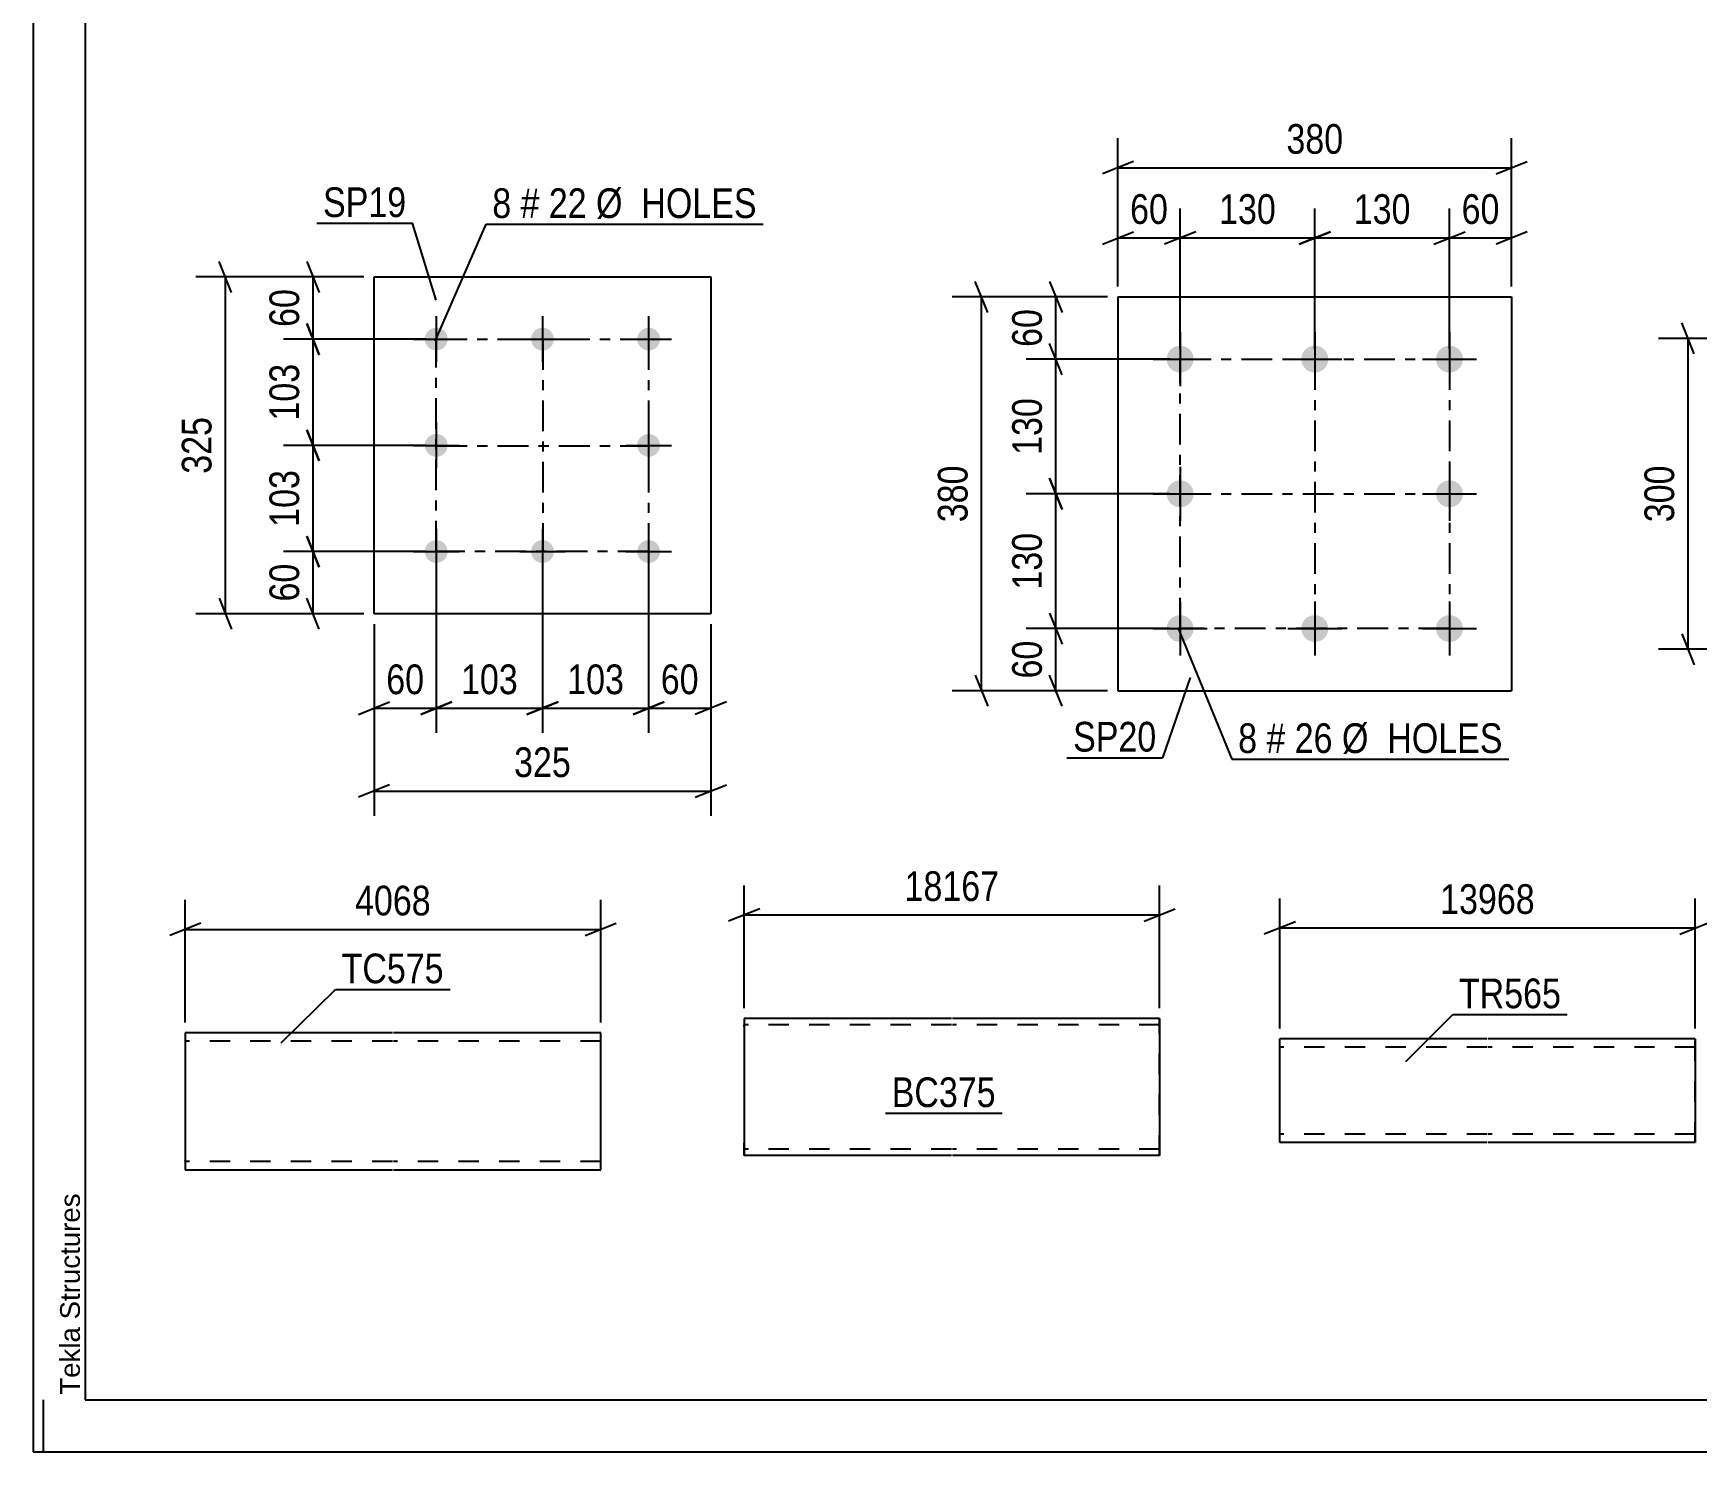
# Model space of a CAD drawing. Header units: millimetres. Extents: x 0 to 841, y 0 to 594.
# Drawn here: x 0 to 160.6, y 0 to 136.9 of the extents above; entities that cross this region are included whole.
import ezdxf

# ---------------------------------------------------------------- set-up
doc = ezdxf.new("R2010")
doc.units = ezdxf.units.MM
doc.linetypes.add('DXK_LINE_DOT2', pattern=[3.9198, 1.9599, -1.9599])
doc.linetypes.add('DXK_LINE_DOT3', pattern=[5.9187, 2.979, -0.9799, 0.9799, -0.9799])
doc.styles.add('Arial', font='ARIAL.TTF', dxfattribs={"height": 0.2})
doc.styles.add('Arial Narrow', font='ARIALN.TTF', dxfattribs={"height": 0.2})

# ---------------------------------------------------------------- blocks, each defined once
blk = doc.blocks.new('Unknown-103609051-1133')
at = {"color": 5, "linetype": 'Continuous'}
for p, q in [((0, 594), (0, 0)), ((5, 589), (5, 5)), ((1, 0), (1, 5)), ((5, 5), (836, 5)), ((0, 0), (841, 0))]:
    blk.add_line(p, q, dxfattribs=at)
at = {"color": 174, "linetype": 'Continuous', "style": 'Arial'}
blk.add_text('Tekla Structures', height=1.9102, rotation=90, dxfattribs=at).set_placement((4.5, 5.5))
blk = doc.blocks.new('Bolt-103609051-2646 - 2612')
at = {"linetype": 'Continuous'}
for points in [[(110.7, 106.74, -1), (110.7, 104.14, -1)], [(123.7, 106.74, -1), (123.7, 104.14, -1)], [(136.7, 106.74, -1), (136.7, 104.14, -1)], [(110.7, 93.74, -1), (110.7, 91.14, -1)], [(136.7, 93.74, -1), (136.7, 91.14, -1)], [(110.7, 80.74, -1), (110.7, 78.14, -1)], [(123.7, 80.74, -1), (123.7, 78.14, -1)], [(136.7, 80.74, -1), (136.7, 78.14, -1)]]:
    blk.add_hatch(color=1, dxfattribs=at).paths.add_polyline_path(points)
at = {"color": 1, "linetype": 'Continuous'}
for p, q in [((110.7, 108.04), (110.7, 102.84)), ((123.7, 108.04), (123.7, 102.84)), ((136.7, 108.04), (136.7, 102.84)), ((108.1, 105.44), (113.3, 105.44)), ((121.1, 105.44), (126.3, 105.44)), ((134.1, 105.44), (139.3, 105.44)), ((110.7, 95.04), (110.7, 89.84)), ((136.7, 95.04), (136.7, 89.84)), ((108.1, 92.44), (113.3, 92.44)), ((134.1, 92.44), (139.3, 92.44)), ((110.7, 82.04), (110.7, 76.84)), ((123.7, 82.04), (123.7, 76.84)), ((136.7, 82.04), (136.7, 76.84)), ((108.1, 79.44), (113.3, 79.44)), ((121.1, 79.44), (126.3, 79.44)), ((134.1, 79.44), (139.3, 79.44))]:
    blk.add_line(p, q, dxfattribs=at)
blk = doc.blocks.new('Part-103609051-2661 - 2612')
at = {"color": 2, "linetype": 'Continuous'}
for p, q in [((104.7, 111.44), (104.7, 73.44)), ((104.7, 111.44), (142.7, 111.44)), ((142.7, 111.44), (142.7, 73.44)), ((104.7, 73.44), (142.7, 73.44))]:
    blk.add_line(p, q, dxfattribs=at)
blk = doc.blocks.new('Part-103609051-2854 - 2848')
at = {"color": 2, "linetype": 'Continuous'}
for p, q in [((32.9, 80.87), (32.9, 113.37)), ((32.9, 113.37), (65.4, 113.37)), ((65.4, 113.37), (65.4, 80.87)), ((65.4, 80.87), (32.9, 80.87))]:
    blk.add_line(p, q, dxfattribs=at)
blk = doc.blocks.new('Bolt-103609051-2887 - 2848')
at = {"linetype": 'Continuous'}
for points in [[(38.9, 108.47, -1), (38.9, 106.27, -1)], [(49.15, 108.47, -1), (49.15, 106.27, -1)], [(59.4, 108.47, -1), (59.4, 106.27, -1)], [(38.9, 98.22, -1), (38.9, 96.02, -1)], [(59.4, 98.22, -1), (59.4, 96.02, -1)], [(38.9, 87.97, -1), (38.9, 85.77, -1)], [(49.15, 87.97, -1), (49.15, 85.77, -1)], [(59.4, 87.97, -1), (59.4, 85.77, -1)]]:
    blk.add_hatch(color=1, dxfattribs=at).paths.add_polyline_path(points)
at = {"color": 1, "linetype": 'Continuous'}
for p, q in [((38.9, 109.57), (38.9, 105.17)), ((49.15, 109.57), (49.15, 105.17)), ((59.4, 109.57), (59.4, 105.17)), ((36.7, 107.37), (41.1, 107.37)), ((46.95, 107.37), (51.35, 107.37)), ((57.2, 107.37), (61.6, 107.37)), ((38.9, 99.32), (38.9, 94.92)), ((59.4, 99.32), (59.4, 94.92)), ((36.7, 97.12), (41.1, 97.12)), ((57.2, 97.12), (61.6, 97.12)), ((38.9, 89.07), (38.9, 84.67)), ((49.15, 89.07), (49.15, 84.67)), ((59.4, 89.07), (59.4, 84.67)), ((36.7, 86.87), (41.1, 86.87)), ((46.95, 86.87), (51.35, 86.87)), ((57.2, 86.87), (61.6, 86.87))]:
    blk.add_line(p, q, dxfattribs=at)
blk = doc.blocks.new('Part-103609051-11833 - 11832')
at = {"color": 2, "linetype": 'Continuous'}
for p, q in [((34.67, 40.41), (14.67, 40.41)), ((14.67, 40.41), (14.67, 27.21)), ((54.77, 40.41), (34.77, 40.41)), ((54.77, 27.21), (54.77, 40.41)), ((14.67, 27.21), (34.67, 27.21)), ((34.77, 27.21), (54.77, 27.21))]:
    blk.add_line(p, q, dxfattribs=at)
at = {"color": 7, "linetype": 'DXK_LINE_DOT2'}
for p, q in [((34.67, 39.61), (14.67, 39.61)), ((54.77, 39.61), (34.77, 39.61)), ((14.67, 28.01), (14.67, 28.07)), ((34.67, 28.01), (14.67, 28.01)), ((54.77, 28.01), (34.77, 28.01)), ((54.77, 27.21), (54.77, 27.33))]:
    blk.add_line(p, q, dxfattribs=at)
blk = doc.blocks.new('Part-103609051-2379 - 2375')
at = {"color": 2, "linetype": 'Continuous'}
for p, q in [((68.62, 41.8), (68.62, 41.8)), ((88.62, 41.8), (68.62, 41.8)), ((68.62, 41.8), (68.62, 40.6)), ((108.72, 41.8), (88.72, 41.8)), ((108.72, 41.8), (108.72, 41.8)), ((108.72, 41.8), (108.72, 29.8)), ((68.62, 40.6), (68.62, 29.8)), ((68.62, 28.95), (68.62, 29.8)), ((68.62, 28.69), (68.62, 28.95)), ((108.72, 29.8), (108.72, 28.6)), ((68.62, 28.6), (68.62, 28.69)), ((68.62, 28.6), (68.62, 28.6)), ((88.62, 28.6), (68.62, 28.6)), ((108.72, 28.6), (88.72, 28.6)), ((108.72, 28.6), (108.72, 28.6))]:
    blk.add_line(p, q, dxfattribs=at)
at = {"color": 7, "linetype": 'DXK_LINE_DOT2'}
for p, q in [((68.62, 41.8), (68.62, 28.6)), ((108.72, 28.6), (108.72, 41.8)), ((108.72, 41.8), (108.72, 41.8)), ((88.62, 41.2), (68.62, 41.2)), ((68.62, 41.15), (68.62, 41.2)), ((68.62, 41.06), (68.62, 41.15)), ((68.62, 41.02), (68.62, 41.06)), ((108.72, 41.2), (88.72, 41.2)), ((108.72, 41.2), (108.72, 41.2)), ((68.62, 29.34), (68.62, 29.8)), ((88.62, 29.2), (68.62, 29.2)), ((108.72, 29.2), (88.72, 29.2)), ((108.72, 29.24), (108.72, 29.57)), ((108.72, 29.2), (108.72, 29.24)), ((108.72, 29.2), (108.72, 29.2)), ((108.72, 28.6), (108.72, 28.6))]:
    blk.add_line(p, q, dxfattribs=at)
blk = doc.blocks.new('Part-103609051-6839 - 6831')
at = {"color": 2, "linetype": 'Continuous'}
for p, q in [((140.32, 39.85), (120.32, 39.85)), ((120.32, 31.45), (120.32, 39.85)), ((160.42, 39.85), (140.42, 39.85)), ((160.42, 39.85), (160.42, 39.85)), ((160.42, 39.85), (160.42, 29.85)), ((120.32, 29.85), (120.32, 31.45)), ((140.32, 29.85), (120.32, 29.85)), ((160.42, 29.85), (140.42, 29.85)), ((160.42, 29.85), (160.42, 29.85))]:
    blk.add_line(p, q, dxfattribs=at)
at = {"color": 7, "linetype": 'DXK_LINE_DOT2'}
for p, q in [((140.32, 39.05), (120.32, 39.05)), ((160.42, 39.05), (140.42, 39.05)), ((160.42, 29.85), (160.42, 39.85)), ((160.42, 39.85), (160.42, 39.85)), ((160.42, 39.05), (160.42, 39.05)), ((120.32, 29.97), (120.32, 31.45)), ((120.32, 30.65), (120.32, 30.71)), ((140.32, 30.65), (120.32, 30.65)), ((160.42, 30.65), (140.42, 30.65)), ((160.42, 31.14), (160.42, 31.45)), ((160.42, 30.71), (160.42, 30.84)), ((160.42, 30.65), (160.42, 30.71)), ((160.42, 30.65), (160.42, 30.65)), ((160.42, 29.85), (160.42, 29.85))]:
    blk.add_line(p, q, dxfattribs=at)
blk = doc.blocks.new('Rectangle-103609051-2748 - 2612')
at = {"color": 1, "linetype": 'DXK_LINE_DOT3'}
blk.add_lwpolyline([(110.7, 105.44), (136.7, 105.44), (136.7, 79.44), (110.7, 79.44), (110.7, 105.44)], close=True, dxfattribs=at)
blk = doc.blocks.new('Rectangle-103609051-2974 - 2848')
at = {"color": 1, "linetype": 'DXK_LINE_DOT3'}
blk.add_lwpolyline([(38.9, 107.37), (59.4, 107.37), (59.4, 86.87), (38.9, 86.87), (38.9, 107.37)], close=True, dxfattribs=at)
blk = doc.blocks.new('Line-103609051-2741 - 2612')
at = {"color": 1, "linetype": 'DXK_LINE_DOT3'}
blk.add_line((123.7, 105.44), (123.7, 79.44), dxfattribs=at)
blk = doc.blocks.new('Line-103609051-2967 - 2848')
at = {"color": 1, "linetype": 'DXK_LINE_DOT3'}
blk.add_line((49.2, 107.37), (49.2, 86.87), dxfattribs=at)
blk = doc.blocks.new('Line-103609051-2734 - 2612')
at = {"color": 1, "linetype": 'DXK_LINE_DOT3'}
blk.add_line((110.7, 92.44), (136.7, 92.44), dxfattribs=at)
blk = doc.blocks.new('Line-103609051-2960 - 2848')
at = {"color": 1, "linetype": 'DXK_LINE_DOT3'}
blk.add_line((38.9, 97.07), (59.4, 97.07), dxfattribs=at)
blk = doc.blocks.new('StraightDimension-103609051-2663 - 2612')
at = {"color": 7, "linetype": 'Continuous'}
for p, q in [((104.7, 112.44), (104.7, 126.76)), ((142.7, 112.44), (142.7, 126.76)), ((106.2, 124.51), (103.2, 123.31)), ((104.7, 123.91), (142.7, 123.91)), ((141.2, 123.31), (144.2, 124.51))]:
    blk.add_line(p, q, dxfattribs=at)
at = {"color": 0}
blk.add_wipeout([(127.04, 124.66), (127.04, 128.86), (120.36, 128.86), (120.36, 124.66)], dxfattribs=at)
at = {"color": 3, "style": 'Arial Narrow'}
blk.add_text('380', height=2.863, dxfattribs=at).set_placement((120.96, 125.26))
blk = doc.blocks.new('StraightDimension-103609051-2676 - 2612')
at = {"color": 7, "linetype": 'Continuous'}
for p, q in [((104.7, 112.44), (104.7, 119.99)), ((110.7, 106.44), (110.7, 119.99)), ((103.2, 116.54), (106.2, 117.74)), ((112.2, 117.74), (109.2, 116.54)), ((104.7, 117.14), (110.7, 117.14))]:
    blk.add_line(p, q, dxfattribs=at)
at = {"color": 0}
blk.add_wipeout([(110.13, 117.89), (110.13, 122.09), (105.27, 122.09), (105.27, 117.89)], dxfattribs=at)
at = {"color": 3, "style": 'Arial Narrow'}
blk.add_text('60', height=2.863, dxfattribs=at).set_placement((105.87, 118.49))
blk = doc.blocks.new('StraightDimension-103609051-2686 - 2612')
at = {"color": 7, "linetype": 'Continuous'}
for p, q in [((136.7, 106.44), (136.7, 119.99)), ((142.7, 112.44), (142.7, 119.99)), ((135.2, 116.54), (138.2, 117.74)), ((144.2, 117.74), (141.2, 116.54)), ((136.7, 117.14), (142.7, 117.14))]:
    blk.add_line(p, q, dxfattribs=at)
at = {"color": 0}
blk.add_wipeout([(142.13, 117.89), (142.13, 122.09), (137.27, 122.09), (137.27, 117.89)], dxfattribs=at)
at = {"color": 3, "style": 'Arial Narrow'}
blk.add_text('60', height=2.863, dxfattribs=at).set_placement((137.87, 118.49))
blk = doc.blocks.new('StraightDimension-103609051-2699 - 2612')
at = {"color": 7, "linetype": 'Continuous'}
for p, q in [((92.13, 109.94), (90.93, 112.94)), ((103.7, 111.44), (88.68, 111.44)), ((91.53, 73.44), (91.53, 111.44)), ((90.93, 74.94), (92.13, 71.94)), ((103.7, 73.44), (88.68, 73.44))]:
    blk.add_line(p, q, dxfattribs=at)
at = {"color": 0}
blk.add_wipeout([(90.78, 95.79), (86.58, 95.79), (86.58, 89.1), (90.78, 89.1)], dxfattribs=at)
at = {"color": 3, "style": 'Arial Narrow'}
blk.add_text('380', height=2.863, rotation=90.0002, dxfattribs=at).set_placement((90.18, 89.7))
blk = doc.blocks.new('StraightDimension-103609051-2714 - 2612')
at = {"color": 7, "linetype": 'Continuous'}
for p, q in [((98.1, 80.94), (99.3, 77.94)), ((109.7, 79.44), (95.85, 79.44)), ((98.7, 73.44), (98.7, 79.44)), ((99.3, 71.94), (98.1, 74.94)), ((103.7, 73.44), (95.85, 73.44))]:
    blk.add_line(p, q, dxfattribs=at)
at = {"color": 0}
blk.add_wipeout([(97.95, 78.87), (93.75, 78.87), (93.75, 74.02), (97.95, 74.02)], dxfattribs=at)
at = {"color": 3, "style": 'Arial Narrow'}
blk.add_text('60', height=2.863, rotation=90.0002, dxfattribs=at).set_placement((97.35, 74.62))
blk = doc.blocks.new('StraightDimension-103609051-2724 - 2612')
at = {"color": 7, "linetype": 'Continuous'}
for p, q in [((98.1, 112.94), (99.3, 109.94)), ((103.7, 111.44), (95.85, 111.44)), ((98.7, 105.44), (98.7, 111.44)), ((99.3, 103.94), (98.1, 106.94)), ((109.7, 105.44), (95.85, 105.44))]:
    blk.add_line(p, q, dxfattribs=at)
at = {"color": 0}
blk.add_wipeout([(97.95, 110.87), (93.75, 110.87), (93.75, 106.02), (97.95, 106.02)], dxfattribs=at)
at = {"color": 3, "style": 'Arial Narrow'}
blk.add_text('60', height=2.863, rotation=90.0002, dxfattribs=at).set_placement((97.35, 106.62))
blk = doc.blocks.new('StraightDimension-103609051-21683 - 2612')
at = {"color": 7, "linetype": 'Continuous'}
for p, q in [((110.7, 106.44), (110.7, 119.99)), ((123.7, 106.44), (123.7, 119.99)), ((112.2, 117.74), (109.2, 116.54)), ((122.2, 116.54), (125.2, 117.74)), ((110.7, 117.14), (123.7, 117.14))]:
    blk.add_line(p, q, dxfattribs=at)
at = {"color": 0}
blk.add_wipeout([(120.54, 117.89), (120.54, 122.09), (113.86, 122.09), (113.86, 117.89)], dxfattribs=at)
at = {"color": 3, "style": 'Arial Narrow'}
blk.add_text('130', height=2.863, dxfattribs=at).set_placement((114.46, 118.49))
blk = doc.blocks.new('StraightDimension-103609051-21685 - 2612')
at = {"color": 7, "linetype": 'Continuous'}
for p, q in [((123.7, 106.44), (123.7, 119.99)), ((136.7, 106.44), (136.7, 119.99)), ((125.2, 117.74), (122.2, 116.54)), ((135.2, 116.54), (138.2, 117.74)), ((123.7, 117.14), (136.7, 117.14))]:
    blk.add_line(p, q, dxfattribs=at)
at = {"color": 0}
blk.add_wipeout([(133.54, 117.89), (133.54, 122.09), (126.86, 122.09), (126.86, 117.89)], dxfattribs=at)
at = {"color": 3, "style": 'Arial Narrow'}
blk.add_text('130', height=2.863, dxfattribs=at).set_placement((127.46, 118.49))
blk = doc.blocks.new('StraightDimension-103609051-21705 - 2612')
at = {"color": 7, "linetype": 'Continuous'}
for p, q in [((99.3, 90.94), (98.1, 93.94)), ((109.7, 92.44), (95.85, 92.44)), ((98.7, 79.44), (98.7, 92.44)), ((98.1, 80.94), (99.3, 77.94)), ((109.7, 79.44), (95.85, 79.44))]:
    blk.add_line(p, q, dxfattribs=at)
at = {"color": 0}
blk.add_wipeout([(97.95, 89.29), (93.75, 89.29), (93.75, 82.6), (97.95, 82.6)], dxfattribs=at)
at = {"color": 3, "style": 'Arial Narrow'}
blk.add_text('130', height=2.863, rotation=90.0002, dxfattribs=at).set_placement((97.35, 83.2))
blk = doc.blocks.new('StraightDimension-103609051-21707 - 2612')
at = {"color": 7, "linetype": 'Continuous'}
for p, q in [((99.3, 103.94), (98.1, 106.94)), ((109.7, 105.44), (95.85, 105.44)), ((98.7, 92.44), (98.7, 105.44)), ((98.1, 93.94), (99.3, 90.94)), ((109.7, 92.44), (95.85, 92.44))]:
    blk.add_line(p, q, dxfattribs=at)
at = {"color": 0}
blk.add_wipeout([(97.95, 102.29), (93.75, 102.29), (93.75, 95.6), (97.95, 95.6)], dxfattribs=at)
at = {"color": 3, "style": 'Arial Narrow'}
blk.add_text('130', height=2.863, rotation=90.0002, dxfattribs=at).set_placement((97.35, 96.2))
blk = doc.blocks.new('StraightDimension-103609051-2929 - 2848')
at = {"color": 7, "linetype": 'Continuous'}
for p, q in [((59.4, 85.87), (59.4, 69.36)), ((65.4, 79.87), (65.4, 69.36)), ((57.9, 71.16), (60.9, 72.36)), ((66.9, 72.36), (63.9, 71.16)), ((59.4, 71.76), (65.4, 71.76))]:
    blk.add_line(p, q, dxfattribs=at)
at = {"color": 0}
blk.add_wipeout([(64.83, 72.51), (64.83, 76.71), (59.97, 76.71), (59.97, 72.51)], dxfattribs=at)
at = {"color": 3, "style": 'Arial Narrow'}
blk.add_text('60', height=2.863, dxfattribs=at).set_placement((60.57, 73.11))
blk = doc.blocks.new('StraightDimension-103609051-2914 - 2848')
at = {"color": 7, "linetype": 'Continuous'}
for p, q in [((32.9, 79.87), (32.9, 61.36)), ((65.4, 79.87), (65.4, 61.36)), ((34.4, 64.36), (31.4, 63.16)), ((63.9, 63.16), (66.9, 64.36)), ((32.9, 63.76), (65.4, 63.76))]:
    blk.add_line(p, q, dxfattribs=at)
at = {"color": 0}
blk.add_wipeout([(52.49, 64.51), (52.49, 68.71), (45.81, 68.71), (45.81, 64.51)], dxfattribs=at)
at = {"color": 3, "style": 'Arial Narrow'}
blk.add_text('325', height=2.863, dxfattribs=at).set_placement((46.41, 65.11))
blk = doc.blocks.new('StraightDimension-103609051-2903 - 2848')
at = {"color": 7, "linetype": 'Continuous'}
for p, q in [((26.41, 88.37), (27.61, 85.37)), ((37.9, 86.87), (24.16, 86.87)), ((27.01, 80.87), (27.01, 86.87)), ((27.61, 79.37), (26.41, 82.37)), ((31.9, 80.87), (24.16, 80.87))]:
    blk.add_line(p, q, dxfattribs=at)
at = {"color": 0}
blk.add_wipeout([(26.26, 86.3), (22.06, 86.3), (22.06, 81.45), (26.26, 81.45)], dxfattribs=at)
at = {"color": 3, "style": 'Arial Narrow'}
blk.add_text('60', height=2.863, rotation=90.0002, dxfattribs=at).set_placement((25.66, 82.05))
blk = doc.blocks.new('StraightDimension-103609051-2893 - 2848')
at = {"color": 7, "linetype": 'Continuous'}
for p, q in [((26.41, 114.87), (27.61, 111.87)), ((31.9, 113.37), (24.16, 113.37)), ((27.01, 107.37), (27.01, 113.37)), ((27.61, 105.87), (26.41, 108.87)), ((37.9, 107.37), (24.16, 107.37))]:
    blk.add_line(p, q, dxfattribs=at)
at = {"color": 0}
blk.add_wipeout([(26.26, 112.8), (22.06, 112.8), (22.06, 107.95), (26.26, 107.95)], dxfattribs=at)
at = {"color": 3, "style": 'Arial Narrow'}
blk.add_text('60', height=2.863, rotation=90.0002, dxfattribs=at).set_placement((25.66, 108.55))
blk = doc.blocks.new('StraightDimension-103609051-2939 - 2848')
at = {"color": 7, "linetype": 'Continuous'}
for p, q in [((38.9, 85.87), (38.9, 69.36)), ((32.9, 79.87), (32.9, 69.36)), ((31.4, 71.16), (34.4, 72.36)), ((40.4, 72.36), (37.4, 71.16)), ((32.9, 71.76), (38.9, 71.76))]:
    blk.add_line(p, q, dxfattribs=at)
at = {"color": 0}
blk.add_wipeout([(38.33, 72.51), (38.33, 76.71), (33.47, 76.71), (33.47, 72.51)], dxfattribs=at)
at = {"color": 3, "style": 'Arial Narrow'}
blk.add_text('60', height=2.863, dxfattribs=at).set_placement((34.07, 73.11))
blk = doc.blocks.new('StraightDimension-103609051-2950 - 2848')
at = {"color": 7, "linetype": 'Continuous'}
for p, q in [((19.15, 111.87), (17.95, 114.87)), ((31.9, 113.37), (15.7, 113.37)), ((18.55, 80.87), (18.55, 113.37)), ((17.95, 82.37), (19.15, 79.37)), ((31.9, 80.87), (15.7, 80.87))]:
    blk.add_line(p, q, dxfattribs=at)
at = {"color": 0}
blk.add_wipeout([(17.79, 100.47), (13.59, 100.47), (13.59, 93.78), (17.79, 93.78)], dxfattribs=at)
at = {"color": 3, "style": 'Arial Narrow'}
blk.add_text('325', height=2.863, rotation=90.0002, dxfattribs=at).set_placement((17.2, 94.38))
blk = doc.blocks.new('StraightDimension-103609051-21745 - 2848')
at = {"color": 7, "linetype": 'Continuous'}
for p, q in [((26.41, 98.62), (27.61, 95.62)), ((37.9, 97.12), (24.16, 97.12)), ((27.01, 86.87), (27.01, 97.12)), ((27.61, 85.37), (26.41, 88.37)), ((37.9, 86.87), (24.16, 86.87))]:
    blk.add_line(p, q, dxfattribs=at)
at = {"color": 0}
blk.add_wipeout([(26.26, 95.34), (22.06, 95.34), (22.06, 88.66), (26.26, 88.66)], dxfattribs=at)
at = {"color": 3, "style": 'Arial Narrow'}
blk.add_text('103', height=2.863, rotation=90.0002, dxfattribs=at).set_placement((25.66, 89.26))
blk = doc.blocks.new('StraightDimension-103609051-21747 - 2848')
at = {"color": 7, "linetype": 'Continuous'}
for p, q in [((26.41, 108.87), (27.61, 105.87)), ((37.9, 107.37), (24.16, 107.37)), ((27.01, 97.12), (27.01, 107.37)), ((27.61, 95.62), (26.41, 98.62)), ((37.9, 97.12), (24.16, 97.12))]:
    blk.add_line(p, q, dxfattribs=at)
at = {"color": 0}
blk.add_wipeout([(26.26, 105.59), (22.06, 105.59), (22.06, 98.91), (26.26, 98.91)], dxfattribs=at)
at = {"color": 3, "style": 'Arial Narrow'}
blk.add_text('103', height=2.863, rotation=90.0002, dxfattribs=at).set_placement((25.66, 99.51))
blk = doc.blocks.new('StraightDimension-103609051-21767 - 2848')
at = {"color": 7, "linetype": 'Continuous'}
for p, q in [((38.9, 85.87), (38.9, 69.36)), ((49.15, 85.87), (49.15, 69.36)), ((37.4, 71.16), (40.4, 72.36)), ((50.65, 72.36), (47.65, 71.16)), ((38.9, 71.76), (49.15, 71.76))]:
    blk.add_line(p, q, dxfattribs=at)
at = {"color": 0}
blk.add_wipeout([(47.37, 72.51), (47.37, 76.71), (40.69, 76.71), (40.69, 72.51)], dxfattribs=at)
at = {"color": 3, "style": 'Arial Narrow'}
blk.add_text('103', height=2.863, dxfattribs=at).set_placement((41.29, 73.11))
blk = doc.blocks.new('StraightDimension-103609051-21769 - 2848')
at = {"color": 7, "linetype": 'Continuous'}
for p, q in [((49.15, 85.87), (49.15, 69.36)), ((59.4, 85.87), (59.4, 69.36)), ((47.65, 71.16), (50.65, 72.36)), ((60.9, 72.36), (57.9, 71.16)), ((49.15, 71.76), (59.4, 71.76))]:
    blk.add_line(p, q, dxfattribs=at)
at = {"color": 0}
blk.add_wipeout([(57.62, 72.51), (57.62, 76.71), (50.94, 76.71), (50.94, 72.51)], dxfattribs=at)
at = {"color": 3, "style": 'Arial Narrow'}
blk.add_text('103', height=2.863, dxfattribs=at).set_placement((51.54, 73.11))
blk = doc.blocks.new('StraightDimension-103609051-11839 - 11832')
at = {"color": 7, "linetype": 'Continuous'}
for p, q in [((14.67, 41.41), (14.67, 53.26)), ((54.77, 41.41), (54.77, 53.26)), ((16.17, 51.01), (13.17, 49.81)), ((14.67, 50.41), (54.77, 50.41)), ((53.27, 49.81), (56.27, 51.01))]:
    blk.add_line(p, q, dxfattribs=at)
at = {"color": 0}
blk.add_wipeout([(38.97, 51.16), (38.97, 55.36), (30.46, 55.36), (30.46, 51.16)], dxfattribs=at)
at = {"color": 3, "style": 'Arial Narrow'}
blk.add_text('4068', height=2.863, dxfattribs=at).set_placement((31.06, 51.76))
blk = doc.blocks.new('StraightDimension-103609051-2458 - 2375')
at = {"color": 7, "linetype": 'Continuous'}
for p, q in [((68.62, 42.8), (68.62, 54.65)), ((108.72, 42.8), (108.72, 54.65)), ((70.12, 52.4), (67.12, 51.2)), ((68.62, 51.8), (108.72, 51.8)), ((107.22, 51.2), (110.22, 52.4))]:
    blk.add_line(p, q, dxfattribs=at)
at = {"color": 0}
blk.add_wipeout([(93.84, 52.55), (93.84, 56.75), (83.5, 56.75), (83.5, 52.55)], dxfattribs=at)
at = {"color": 3, "style": 'Arial Narrow'}
blk.add_text('18167', height=2.863, dxfattribs=at).set_placement((84.1, 53.15))
blk = doc.blocks.new('StraightDimension-103609051-6844 - 6831')
at = {"color": 7, "linetype": 'Continuous'}
for p, q in [((120.32, 40.85), (120.32, 53.4)), ((160.42, 40.85), (160.42, 53.4)), ((121.82, 51.15), (118.82, 49.95)), ((120.32, 50.55), (160.42, 50.55)), ((158.92, 49.95), (161.92, 51.15))]:
    blk.add_line(p, q, dxfattribs=at)
at = {"color": 0}
blk.add_wipeout([(145.55, 51.3), (145.55, 55.5), (135.2, 55.5), (135.2, 51.3)], dxfattribs=at)
at = {"color": 3, "style": 'Arial Narrow'}
blk.add_text('13968', height=2.863, dxfattribs=at).set_placement((135.8, 51.9))
blk = doc.blocks.new('StraightDimension-103609051-7280 - 7191')
at = {"color": 7, "linetype": 'Continuous'}
for p, q in [((160.33, 105.94), (159.13, 108.94)), ((176.24, 107.44), (156.88, 107.44)), ((159.73, 77.44), (159.73, 107.44)), ((159.13, 78.94), (160.33, 75.94)), ((176.24, 77.44), (156.88, 77.44))]:
    blk.add_line(p, q, dxfattribs=at)
at = {"color": 0}
blk.add_wipeout([(158.98, 95.79), (154.78, 95.79), (154.78, 89.1), (158.98, 89.1)], dxfattribs=at)
at = {"color": 3, "style": 'Arial Narrow'}
blk.add_text('300', height=2.863, rotation=90.0002, dxfattribs=at).set_placement((158.38, 89.7))
blk = doc.blocks.new('Mark-103609051-2642 - 2612')
at = {"color": 0}
for points in [[(118.13, 67.43), (118.13, 70.43), (116.3, 70.43), (116.3, 67.43)], [(120.86, 67.43), (120.86, 70.43), (119.03, 70.43), (119.03, 67.43)], [(125.42, 67.43), (125.42, 70.43), (121.76, 70.43), (121.76, 67.43)], [(141.84, 67.43), (141.84, 70.43), (126.32, 70.43), (126.32, 67.43)]]:
    blk.add_wipeout(points, dxfattribs=at)
for points in [[(118.13, 67.43), (118.13, 70.43), (116.3, 70.43), (116.3, 67.43)], [(120.86, 67.43), (120.86, 70.43), (119.03, 70.43), (119.03, 67.43)], [(125.42, 67.43), (125.42, 70.43), (121.76, 70.43), (121.76, 67.43)], [(141.84, 67.43), (141.84, 70.43), (126.32, 70.43), (126.32, 67.43)]]:
    blk.add_wipeout(points, dxfattribs=at)
at = {"color": 7, "linetype": 'Continuous'}
for p, q in [((110.47, 79.55), (115.7, 66.83)), ((115.7, 66.83), (142.44, 66.83))]:
    blk.add_line(p, q, dxfattribs=at)
at = {"color": 3, "style": 'Arial Narrow'}
for s, height, p in [('8', 2.86, (116.3, 67.43)), ('#', 2.86, (119.03, 67.43)), ('26', 2.863, (121.76, 67.43)), ('Ø  HOLES', 2.863, (126.32, 67.43))]:
    blk.add_text(s, height=height, dxfattribs=at).set_placement(p)
blk = doc.blocks.new('Mark-103609051-2657 - 2612')
at = {"color": 0}
blk.add_wipeout([(108.41, 67.57), (108.41, 70.57), (100.37, 70.57), (100.37, 67.57)], dxfattribs=at)
blk.add_wipeout([(108.41, 67.57), (108.41, 70.57), (100.37, 70.57), (100.37, 67.57)], dxfattribs=at)
at = {"color": 30, "linetype": 'Continuous'}
for p in [(111.68, 74.71), (99.77, 66.97)]:
    blk.add_line(p, (109.01, 66.97), dxfattribs=at)
at = {"color": 3, "style": 'Arial Narrow'}
blk.add_text('SP20', height=2.863, dxfattribs=at).set_placement((100.37, 67.57))
blk = doc.blocks.new('Mark-103609051-2850 - 2848')
at = {"color": 0}
blk.add_wipeout([(36.01, 119.15), (36.01, 122.15), (27.97, 122.15), (27.97, 119.15)], dxfattribs=at)
blk.add_wipeout([(36.01, 119.15), (36.01, 122.15), (27.97, 122.15), (27.97, 119.15)], dxfattribs=at)
at = {"color": 30, "linetype": 'Continuous'}
for p in [(27.37, 118.55), (38.9, 111.12)]:
    blk.add_line(p, (36.61, 118.55), dxfattribs=at)
at = {"color": 3, "style": 'Arial Narrow'}
blk.add_text('SP19', height=2.863, dxfattribs=at).set_placement((27.97, 119.15))
blk = doc.blocks.new('Mark-103609051-2883 - 2848')
at = {"color": 0}
for points in [[(46.14, 119.06), (46.14, 122.06), (44.31, 122.06), (44.31, 119.06)], [(48.86, 119.06), (48.86, 122.06), (47.04, 122.06), (47.04, 119.06)], [(53.42, 119.06), (53.42, 122.06), (49.76, 122.06), (49.76, 119.06)], [(69.85, 119.06), (69.85, 122.06), (54.32, 122.06), (54.32, 119.06)]]:
    blk.add_wipeout(points, dxfattribs=at)
for points in [[(46.14, 119.06), (46.14, 122.06), (44.31, 122.06), (44.31, 119.06)], [(48.86, 119.06), (48.86, 122.06), (47.04, 122.06), (47.04, 119.06)], [(53.42, 119.06), (53.42, 122.06), (49.76, 122.06), (49.76, 119.06)], [(69.85, 119.06), (69.85, 122.06), (54.32, 122.06), (54.32, 119.06)]]:
    blk.add_wipeout(points, dxfattribs=at)
at = {"color": 7, "linetype": 'Continuous'}
for p, q in [((38.8, 107.18), (43.71, 118.46)), ((43.71, 118.46), (70.45, 118.46))]:
    blk.add_line(p, q, dxfattribs=at)
at = {"color": 3, "style": 'Arial Narrow'}
for s, height, p in [('Ø  HOLES', 2.863, (54.32, 119.06)), ('8', 2.86, (44.31, 119.06)), ('#', 2.86, (47.04, 119.06)), ('22', 2.863, (49.76, 119.06))]:
    blk.add_text(s, height=height, dxfattribs=at).set_placement(p)
blk = doc.blocks.new('Mark-103609051-15836 - 11832')
at = {"color": 0}
blk.add_wipeout([(39.63, 45.21), (39.63, 48.21), (29.76, 48.21), (29.76, 45.21)], dxfattribs=at)
blk.add_wipeout([(39.63, 45.21), (39.63, 48.21), (29.76, 48.21), (29.76, 45.21)], dxfattribs=at)
at = {"color": 30, "linetype": 'Continuous'}
for p, q in [((23.94, 39.47), (29.16, 44.61)), ((29.16, 44.61), (40.23, 44.61))]:
    blk.add_line(p, q, dxfattribs=at)
at = {"color": 3, "style": 'Arial Narrow'}
blk.add_text('TC575', height=2.863, dxfattribs=at).set_placement((29.76, 45.21))
blk = doc.blocks.new('Mark-103609051-2377 - 2375')
at = {"color": 0}
blk.add_wipeout([(92.91, 33.26), (92.91, 36.26), (82.86, 36.26), (82.86, 33.26)], dxfattribs=at)
blk.add_wipeout([(92.91, 33.26), (92.91, 36.26), (82.86, 36.26), (82.86, 33.26)], dxfattribs=at)
at = {"color": 30, "linetype": 'Continuous'}
blk.add_line((82.26, 32.66), (93.51, 32.66), dxfattribs=at)
at = {"color": 3, "style": 'Arial Narrow'}
blk.add_text('BC375', height=2.863, dxfattribs=at).set_placement((82.86, 33.26))
blk = doc.blocks.new('Mark-103609051-6835 - 6831')
at = {"color": 0}
blk.add_wipeout([(147.47, 42.8), (147.47, 45.8), (137.61, 45.8), (137.61, 42.8)], dxfattribs=at)
blk.add_wipeout([(147.47, 42.8), (147.47, 45.8), (137.61, 45.8), (137.61, 42.8)], dxfattribs=at)
at = {"color": 30, "linetype": 'Continuous'}
for p, q in [((132.47, 37.65), (137.01, 42.2)), ((137.01, 42.2), (148.07, 42.2))]:
    blk.add_line(p, q, dxfattribs=at)
at = {"color": 3, "style": 'Arial Narrow'}
blk.add_text('TR565', height=2.863, dxfattribs=at).set_placement((137.61, 42.8))

msp = doc.modelspace()

# ---------------------------------------------------------------- block references
for name in ['Unknown-103609051-1133', 'Part-103609051-2854 - 2848', 'Part-103609051-2661 - 2612', 'Bolt-103609051-2887 - 2848', 'Bolt-103609051-2646 - 2612', 'Rectangle-103609051-2974 - 2848', 'Line-103609051-2967 - 2848', 'Rectangle-103609051-2748 - 2612', 'Line-103609051-2741 - 2612', 'Line-103609051-2960 - 2848', 'Line-103609051-2734 - 2612', 'Part-103609051-2379 - 2375', 'Part-103609051-11833 - 11832', 'Part-103609051-6839 - 6831']:
    msp.add_blockref(name, (0, 0))

# ---------------------------------------------------------------- next in the draw order: block references
for name in ['StraightDimension-103609051-2663 - 2612', 'StraightDimension-103609051-2893 - 2848', 'StraightDimension-103609051-7280 - 7191', 'StraightDimension-103609051-2929 - 2848', 'StraightDimension-103609051-2458 - 2375', 'StraightDimension-103609051-11839 - 11832', 'StraightDimension-103609051-6844 - 6831', 'Mark-103609051-2377 - 2375']:
    msp.add_blockref(name, (0, 0))

# ---------------------------------------------------------------- next in the draw order: block references
for name in ['StraightDimension-103609051-2676 - 2612', 'StraightDimension-103609051-2686 - 2612', 'StraightDimension-103609051-2914 - 2848', 'Mark-103609051-15836 - 11832', 'Mark-103609051-6835 - 6831']:
    msp.add_blockref(name, (0, 0))

# ---------------------------------------------------------------- next in the draw order: block references
for name in ['StraightDimension-103609051-2699 - 2612', 'StraightDimension-103609051-2903 - 2848']:
    msp.add_blockref(name, (0, 0))

# ---------------------------------------------------------------- next in the draw order: block references
for name in ['StraightDimension-103609051-2724 - 2612', 'StraightDimension-103609051-2939 - 2848', 'StraightDimension-103609051-2714 - 2612']:
    msp.add_blockref(name, (0, 0))

# ---------------------------------------------------------------- next in the draw order: block references
for name in ['StraightDimension-103609051-21683 - 2612', 'StraightDimension-103609051-2950 - 2848', 'StraightDimension-103609051-21705 - 2612']:
    msp.add_blockref(name, (0, 0))

# ---------------------------------------------------------------- next in the draw order: block references
for name in ['Mark-103609051-2850 - 2848', 'StraightDimension-103609051-21685 - 2612', 'StraightDimension-103609051-21707 - 2612', 'StraightDimension-103609051-21745 - 2848', 'Mark-103609051-2642 - 2612']:
    msp.add_blockref(name, (0, 0))

# ---------------------------------------------------------------- next in the draw order: block references
for name in ['Mark-103609051-2883 - 2848', 'StraightDimension-103609051-21747 - 2848', 'StraightDimension-103609051-21767 - 2848', 'Mark-103609051-2657 - 2612']:
    msp.add_blockref(name, (0, 0))

# ---------------------------------------------------------------- next in the draw order: block references
msp.add_blockref('StraightDimension-103609051-21769 - 2848', (0, 0))

doc.saveas('drawing.dxf')
